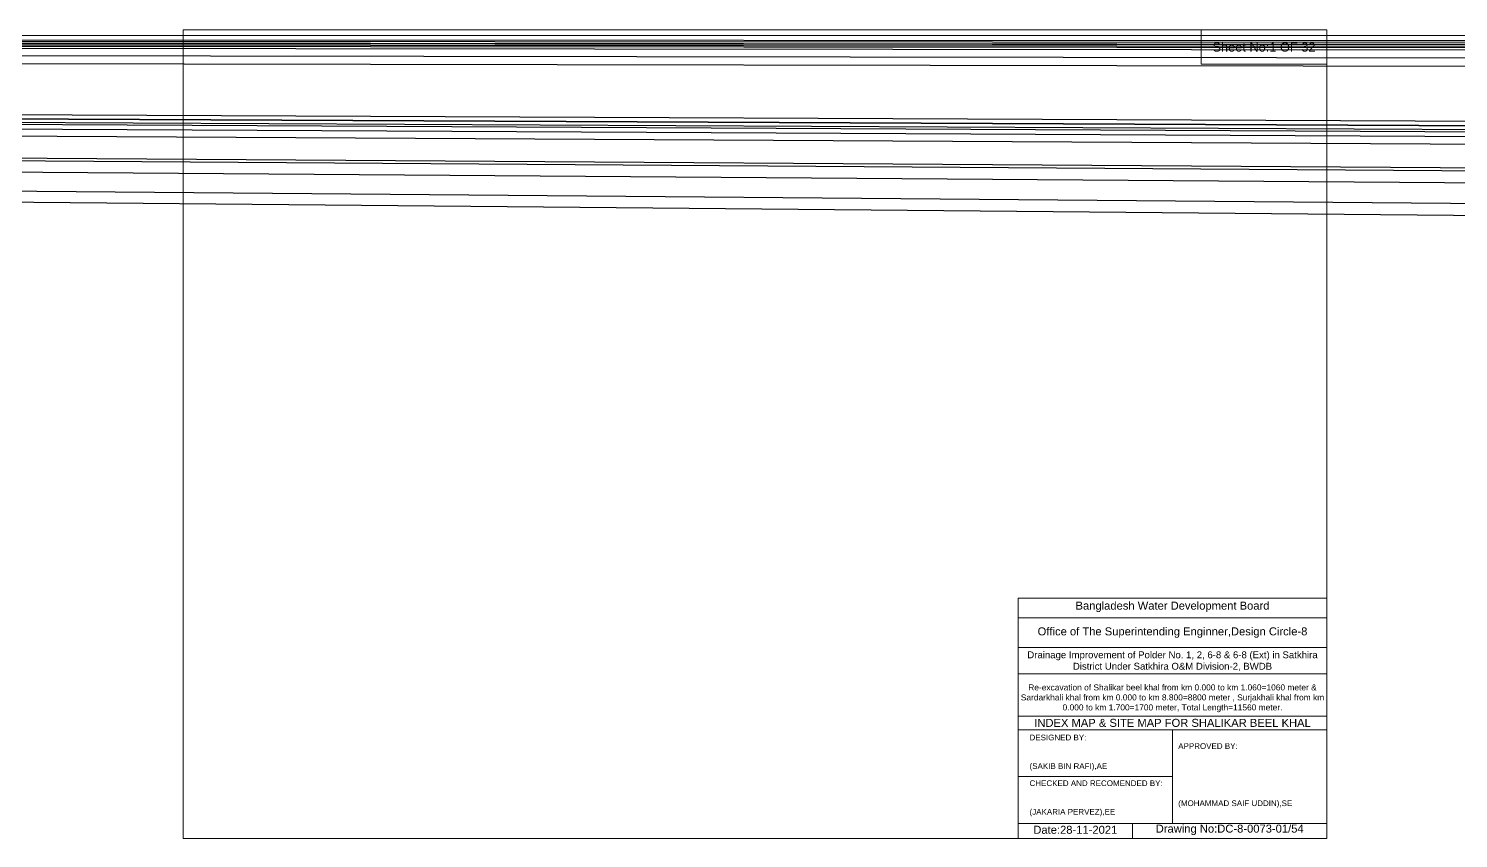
# Model space of a CAD drawing. Header units: inches. Extents: x 0 to 416000, y -4242 to 7.
# Drawn here: x 99188 to 106690, y -4242 to 7 of the extents above; entities that cross this region are included whole.
import ezdxf

# ---------------------------------------------------------------- set-up
doc = ezdxf.new("R2010")
doc.units = ezdxf.units.IN
doc.header["$LTSCALE"] = 7
doc.header["$MEASUREMENT"] = 0
doc.layers.add('Cross section Data Border', color=7, linetype='Continuous', lineweight=9)
doc.layers.add('Cross Section Labels', color=7, linetype='Continuous', lineweight=9)
doc.styles.get("Standard").update_dxf_attribs({"font": 'arial.ttf'})
doc.dimstyles.get("Standard").update_dxf_attribs({"dimtxt": 0.18, "dimasz": 0.18, "dimexe": 0.18, "dimexo": 0.0625, "dimgap": 0.09, "dimtad": 0, "dimtih": 1, "dimtoh": 1, "dimdec": 4, "dimzin": 0, "dimdsep": 46, "dimtxsty": 'Standard', "dimcen": 0.09, "dimadec": 0, "dimazin": 0, "dimtfac": 1, "dimtdec": 4, "dimtofl": 0, "dimtmove": 0, "dimatfit": 3, "dimfxl": 1, "dimtolj": 1, "dimtzin": 0, "dimarcsym": 0})

msp = doc.modelspace()

# ---------------------------------------------------------------- linework, layer by layer
at = {"layer": 'Cross section Data Border'}
for points in [[(100000, 0), (106000, 0), (106000, -4242), (100000, -4242)], [(105340, 0), (106000, 0), (106000, -180), (105340, -180)]]:
    msp.add_lwpolyline(points, close=True, dxfattribs=at)
for points in [[(104380, -4242), (104380, -2982), (106000, -2982)], [(104380, -3084), (106000, -3084)], [(104380, -3240), (106000, -3240)], [(104380, -3378), (106000, -3378)], [(104380, -3600), (106000, -3600)], [(104380, -3672), (106000, -3672)], [(105190, -3672), (105190, -4164)], [(104380, -3918), (105190, -3918)], [(104380, -4164), (106000, -4164)], [(104980, -4164), (104980, -4242)]]:
    msp.add_lwpolyline(points, dxfattribs=at)

# ---------------------------------------------------------------- texts
at = {"layer": 'Cross section Data Border', "attachment_point": 5}
for s, insert, char_height in [('Sheet No:1 OF 32', (105670, -90), 48), ('Bangladesh Water Development Board', (105190, -3027), 42), ('Office of The Superintending Enginner,Design Circle-8', (105190, -3162), 42)]:
    msp.add_mtext(s, dxfattribs=dict(at, insert=insert, char_height=char_height))
at = {"layer": 'Cross section Data Border'}
for s, insert, char_height, width, attachment_point in [('Drainage Improvement of Polder No. 1, 2, 6-8 & 6-8 (Ext) in Satkhira District Under Satkhira O&M Division-2, BWDB', (105190, -3312), 36, 1680, 5), ('Re-excavation of Shalikar beel khal from km 0.000 to km 1.060=1060 meter & Sardarkhali khal from km 0.000 to km 8.800=8800 meter , Surjakhali khal from km 0.000 to km 1.700=1700 meter, Total Length=11560 meter.', (105190, -3507), 31.4683, 1620, 5), ('INDEX MAP & SITE MAP FOR SHALIKAR BEEL KHAL', (105190, -3636), 42, 1680, 5), ('DESIGNED BY:^J^J^J(SAKIB BIN RAFI),AE', (104440, -3792), 30, 840, 4), ('APPROVED BY:^J^J^J^J^J^J(MOHAMMAD SAIF UDDIN),SE', (105220, -3912), 30, 840, 4), ('CHECKED AND RECOMENDED BY:^J^J^J(JAKARIA PERVEZ),EE', (104440, -4032), 30, 840, 4), ('Date:28-11-2021', (104680, -4197), 42, 840, 5), ('Drawing No:DC-8-0073-01/54', (105490, -4197), 42, 1320, 5)]:
    msp.add_mtext(s, dxfattribs=dict(at, insert=insert, char_height=char_height, width=width, attachment_point=attachment_point))

# ---------------------------------------------------------------- leaders
at = {"layer": 'Cross Section Labels', "annotation_type": 0, "has_hookline": 1, "hookline_direction": 0, "text_width": 497}
for points in [[(0, 0), (223015, -154.2), (223194.9, -154.2)], [(0, 0), (252652, -245.4), (252831.9, -245.4)], [(0, 0), (262182, -225.9), (262361.9, -225.9)], [(0, 0), (313700, -185.7), (313879.9, -185.7)], [(0, 0), (332446, -171.3), (332625.9, -171.3)], [(0, 0), (342778, -95.2), (342957.9, -95.2)], [(0, 0), (383141, -273.2), (383320.9, -273.2)], [(0, 0), (392544, -311.8), (392723.9, -311.8)], [(0, 0), (402652, -286.9), (402831.9, -286.9)], [(0, 0), (202878.5, -361.4), (203058.4, -361.4)], [(0, 0), (212708, -289.6), (212887.9, -289.6)], [(0, 0), (292730, -1643.9), (292909.9, -1643.9)], [(0, 0), (302388, -1582.6), (302567.9, -1582.6)], [(0, 0), (322958, -1614.4), (323137.9, -1614.4)], [(0, 0), (332565, -1623.5), (332744.9, -1623.5)], [(0, 0), (342899, -1610.9), (343078.9, -1610.9)], [(0, 0), (372584, -1670.8), (372763.9, -1670.8)], [(0, 0), (382536, -1802.2), (382715.9, -1802.2)], [(0, 0), (232555, -1747.4), (232734.9, -1747.4)], [(0, 0), (242747, -1679.5), (242926.9, -1679.5)], [(0, 0), (252778, -1712.3), (252957.9, -1712.3)], [(0, 0), (193167, -1760.6), (193346.9, -1760.6)], [(0, 0), (212832, -1815), (213011.9, -1815)]]:
    msp.add_leader(points, dimstyle='Standard', override={"dimasz": 43.2}, dxfattribs=at)

doc.saveas('drawing.dxf')
